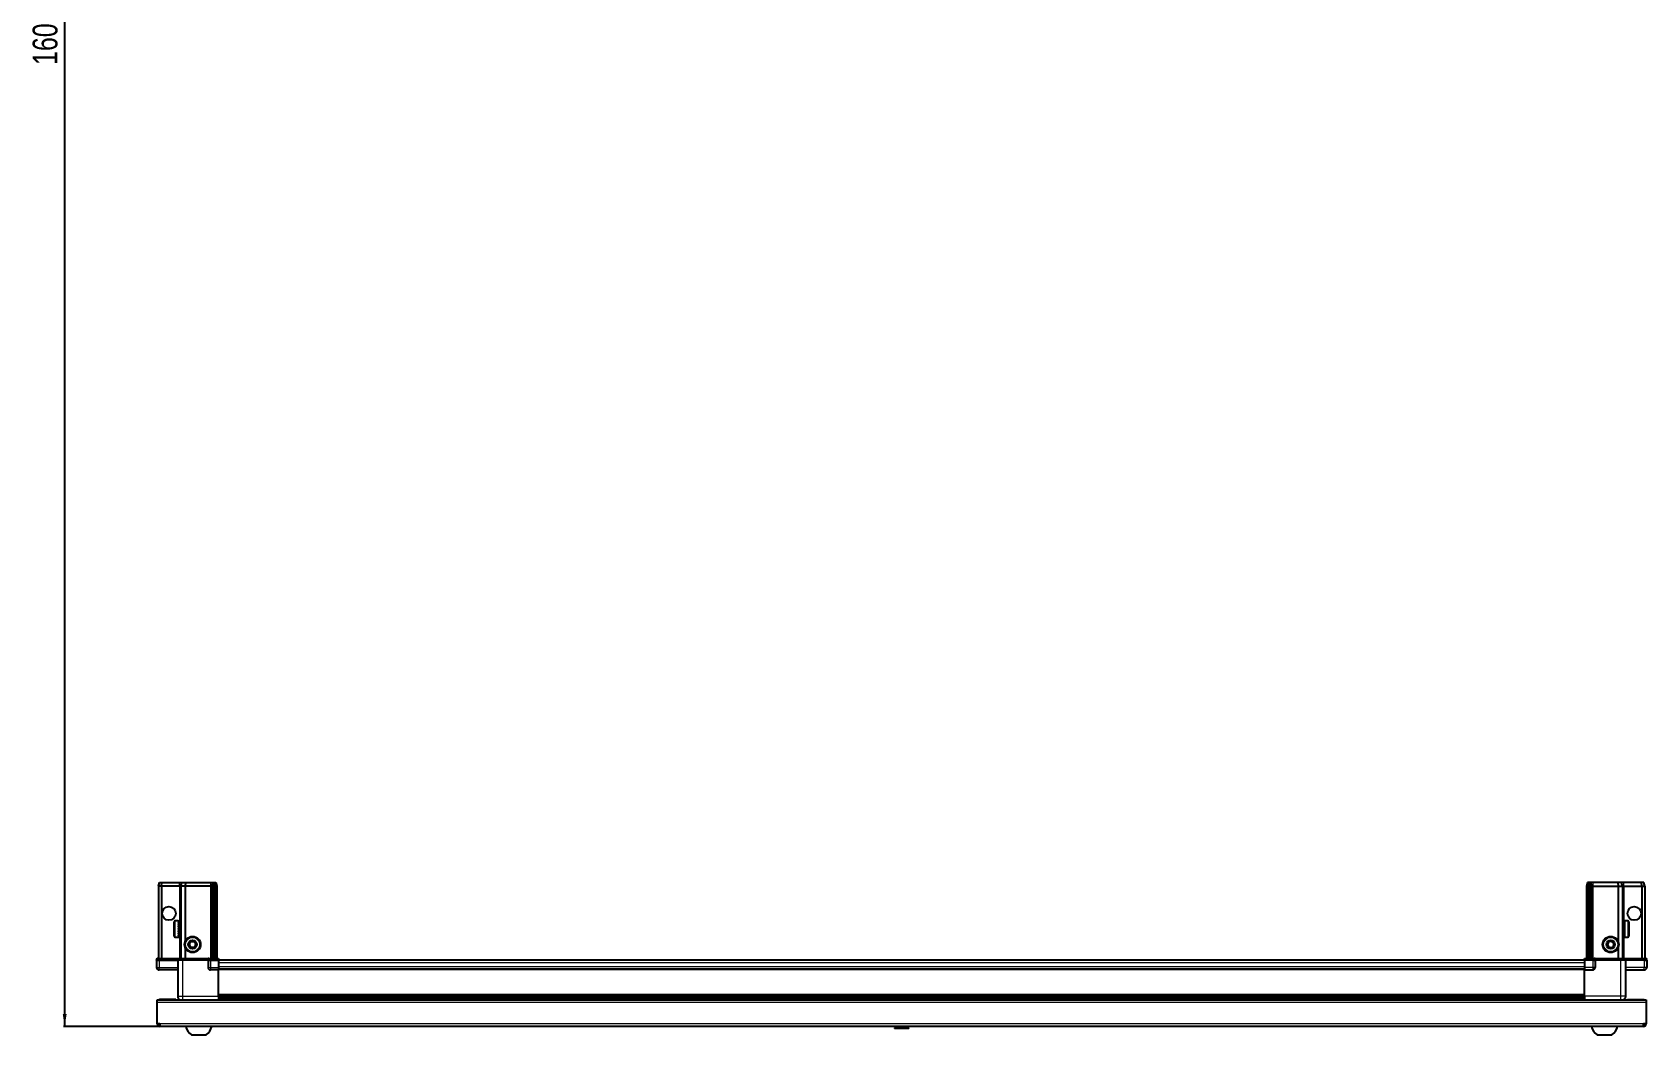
# Model space of a CAD drawing. Header units: millimetres. Extents: x 1315 to 5846, y -1245 to 1862.
# Drawn here: x 1371 to 2671, y -1245 to -438 of the extents above; entities that cross this region are included whole.
import ezdxf

# ---------------------------------------------------------------- set-up
doc = ezdxf.new("R2010")
doc.units = ezdxf.units.MM
doc.layers.add('FORMAT', color=7, linetype='Continuous')
doc.styles.add('SLDTEXTSTYLE0', font='TXT', dxfattribs={"width": 0.75})
doc.dimstyles.new('SLDDIMSTYLE0', dxfattribs={"dimtxt": 20, "dimasz": 10, "dimexe": 0, "dimexo": 0.0625, "dimgap": 5, "dimtad": 2, "dimdec": 1, "dimrnd": 1e-09, "dimzin": 12, "dimdsep": 46, "dimtxsty": 'SLDTEXTSTYLE0', "dimsah": 1, "dimcen": 0.09, "dimadec": 0, "dimazin": 3, "dimtfac": 1, "dimtofl": 0, "dimtmove": 0, "dimatfit": 3, "dimfxl": 0, "dimfrac": 2, "dimtolj": 1, "dimtzin": 12, "dimarcsym": 0})

# ---------------------------------------------------------------- blocks, each defined once
blk = doc.blocks.new('_D_10')
at = {"layer": 'FORMAT'}
for p, q in [((2065, 368.6), (1395.8, 368.6)), ((1396.8, 368.6), (1396.8, -1238.4)), ((1473.4, -1238.4), (1395.8, -1238.4))]:
    blk.add_line(p, q, dxfattribs=at)
for points in [[(1396.8, 368.6), (1395.3, 358.6), (1398.4, 358.6)], [(1396.8, -1238.4), (1398.4, -1228.4), (1395.3, -1228.4)]]:
    blk.add_solid(points, dxfattribs=at)
at = {"layer": 'FORMAT', "insert": (1371, -464.4), "char_height": 20, "attachment_point": 1, "rotation": 90, "style": 'SLDTEXTSTYLE0'}
blk.add_mtext('1607', dxfattribs=at)

msp = doc.modelspace()

# ---------------------------------------------------------------- linework, layer by layer
at = {"color": 7, "linetype": 'Continuous', "lineweight": 25}
for p, q in [((1472.32, -1125.36), (1473.12, -1122.36)), ((1472.32, -1125.36), (1472.32, -1183.66)), ((1474.82, -1125.36), (1472.32, -1125.36)), ((1473.12, -1122.36), (1474.97, -1122.36)), ((1474.82, -1125.36), (1474.97, -1122.36)), ((1474.82, -1125.36), (1474.82, -1183.66)), ((1489.32, -1125.36), (1474.82, -1125.36)), ((1474.97, -1122.36), (1489.32, -1122.36)), ((1489.32, -1122.36), (1491.12, -1122.36)), ((1490.32, -1125.36), (1489.32, -1125.36)), ((1490.32, -1125.36), (1491.12, -1122.36)), ((1493.82, -1125.36), (1490.32, -1125.36)), ((1490.32, -1125.36), (1490.32, -1183.66)), ((1491.12, -1122.36), (1494.15, -1122.36)), ((1494.15, -1122.36), (1493.82, -1125.36)), ((1493.82, -1125.36), (1493.82, -1169.86)), ((1514.32, -1125.36), (1493.82, -1125.36)), ((1494.15, -1122.36), (1514.32, -1122.36)), ((1514.32, -1122.36), (1516.12, -1122.36)), ((1515.32, -1125.36), (1514.32, -1125.36)), ((1516.12, -1122.36), (1515.32, -1125.36)), ((1515.32, -1125.36), (1515.32, -1183.66)), ((1516.32, -1125.36), (1515.32, -1125.36)), ((1516.12, -1122.36), (1516.86, -1122.36)), ((1516.86, -1122.36), (1516.32, -1125.36)), ((1516.32, -1125.36), (1516.32, -1183.66)), ((1517.82, -1125.36), (1516.32, -1125.36)), ((1516.86, -1122.36), (1517.36, -1122.36)), ((1517.36, -1122.36), (1518.52, -1122.36)), ((1517.36, -1122.36), (1517.82, -1125.36)), ((1517.82, -1125.36), (1517.82, -1183.66)), ((1519.32, -1125.36), (1517.82, -1125.36)), ((1518.52, -1122.36), (1519.32, -1125.36)), ((1519.32, -1125.36), (1519.32, -1183.66)), ((2623.12, -1122.36), (2622.32, -1125.36)), ((2622.32, -1125.36), (2623.82, -1125.36)), ((2622.32, -1125.36), (2622.32, -1183.66)), ((2624.28, -1122.36), (2623.12, -1122.36)), ((2624.28, -1122.36), (2623.82, -1125.36)), ((2623.82, -1125.36), (2625.32, -1125.36)), ((2623.82, -1125.36), (2623.82, -1183.66)), ((2624.78, -1122.36), (2624.28, -1122.36)), ((2624.78, -1122.36), (2625.32, -1125.36)), ((2625.52, -1122.36), (2624.78, -1122.36)), ((2625.32, -1125.36), (2626.32, -1125.36)), ((2625.32, -1125.36), (2625.32, -1183.66)), ((2625.52, -1122.36), (2626.32, -1125.36)), ((2627.32, -1122.36), (2625.52, -1122.36)), ((2626.32, -1125.36), (2626.32, -1183.66)), ((2626.32, -1125.36), (2627.32, -1125.36)), ((2647.49, -1122.36), (2627.32, -1122.36)), ((2627.32, -1125.36), (2647.82, -1125.36)), ((2647.49, -1122.36), (2647.82, -1125.36)), ((2650.52, -1122.36), (2647.49, -1122.36)), ((2647.82, -1125.36), (2647.82, -1169.86)), ((2647.82, -1125.36), (2651.32, -1125.36)), ((2651.32, -1125.36), (2650.52, -1122.36)), ((2652.32, -1122.36), (2650.52, -1122.36)), ((2651.32, -1125.36), (2651.32, -1183.66)), ((2651.32, -1125.36), (2652.32, -1125.36)), ((2666.67, -1122.36), (2652.32, -1122.36)), ((2652.32, -1125.36), (2666.82, -1125.36)), ((2666.82, -1125.36), (2666.67, -1122.36)), ((2668.52, -1122.36), (2666.67, -1122.36)), ((2666.82, -1125.36), (2666.82, -1183.66)), ((2666.82, -1125.36), (2669.32, -1125.36)), ((2669.32, -1125.36), (2668.52, -1122.36)), ((2669.32, -1125.36), (2669.32, -1183.66)), ((1485.12, -1165.56), (1485.12, -1154.16)), ((1488.32, -1153.36), (1485.92, -1153.36)), ((1488.32, -1153.36), (1488.32, -1153.37)), ((1488.32, -1153.37), (1488.82, -1153.37)), ((1488.32, -1153.55), (1488.82, -1153.55)), ((1488.32, -1153.55), (1488.32, -1153.77)), ((1488.32, -1153.77), (1488.82, -1153.77)), ((1488.32, -1154.35), (1488.82, -1154.35)), ((1488.32, -1154.35), (1488.32, -1154.77)), ((1488.32, -1154.77), (1488.82, -1154.77)), ((1488.32, -1155.68), (1488.82, -1155.68)), ((1488.32, -1155.68), (1488.32, -1156.27)), ((1488.32, -1156.27), (1488.82, -1156.27)), ((1488.82, -1153.55), (1488.82, -1153.37)), ((1488.82, -1153.77), (1488.82, -1153.55)), ((1488.82, -1154.35), (1488.82, -1153.77)), ((1488.82, -1154.77), (1488.82, -1154.35)), ((1488.82, -1155.68), (1488.82, -1154.77)), ((1488.92, -1155.46), (1488.82, -1155.46)), ((1488.82, -1156.27), (1488.82, -1155.68)), ((1488.82, -1157.42), (1488.82, -1156.27)), ((1488.92, -1164.26), (1488.92, -1155.46)), ((1489.8, -1156.55), (1489.32, -1155.86)), ((1489.32, -1163.86), (1489.32, -1155.86)), ((1490.29, -1155.86), (1489.8, -1156.55)), ((1489.8, -1163.17), (1489.8, -1156.55)), ((1490.32, -1155.86), (1490.29, -1155.86)), ((1490.29, -1163.86), (1490.29, -1155.86)), ((2651.35, -1155.86), (2651.32, -1155.86)), ((2651.84, -1156.55), (2651.35, -1155.86)), ((2651.35, -1155.86), (2651.35, -1163.86)), ((2652.32, -1155.86), (2651.84, -1156.55)), ((2651.84, -1156.55), (2651.84, -1163.17)), ((2652.32, -1155.86), (2652.32, -1163.86)), ((2652.82, -1155.46), (2652.72, -1155.46)), ((2652.72, -1155.46), (2652.72, -1164.26)), ((2655.72, -1153.36), (2652.82, -1153.36)), ((2653.32, -1153.36), (2652.82, -1153.36)), ((2652.82, -1153.36), (2652.82, -1153.41)), ((2652.82, -1153.41), (2652.82, -1153.69)), ((2653.32, -1153.41), (2652.82, -1153.41)), ((2653.32, -1153.69), (2652.82, -1153.69)), ((2652.82, -1153.69), (2652.82, -1153.97)), ((2653.32, -1153.97), (2652.82, -1153.97)), ((2652.82, -1153.97), (2652.82, -1154.63)), ((2653.32, -1154.63), (2652.82, -1154.63)), ((2652.82, -1154.63), (2652.82, -1155.1)), ((2652.82, -1155.1), (2652.82, -1156.08)), ((2653.32, -1155.1), (2652.82, -1155.1)), ((2653.32, -1156.08), (2652.82, -1156.08)), ((2652.82, -1156.08), (2652.82, -1156.7)), ((2652.82, -1156.7), (2652.82, -1157.9)), ((2653.32, -1156.7), (2652.82, -1156.7)), ((2653.32, -1153.41), (2653.32, -1153.36)), ((2653.32, -1153.97), (2653.32, -1153.69)), ((2653.32, -1155.1), (2653.32, -1154.63)), ((2653.32, -1156.7), (2653.32, -1156.08)), ((2656.52, -1154.16), (2656.52, -1165.56)), ((1485.92, -1166.36), (1488.32, -1166.36)), ((1488.32, -1157.42), (1488.82, -1157.42)), ((1488.32, -1157.42), (1488.32, -1158.12)), ((1488.32, -1158.12), (1488.82, -1158.12)), ((1488.32, -1159.41), (1488.82, -1159.41)), ((1488.32, -1159.41), (1488.32, -1160.14)), ((1488.32, -1159.55), (1488.82, -1159.55)), ((1488.32, -1160.05), (1488.82, -1160.05)), ((1488.32, -1160.14), (1488.82, -1160.14)), ((1488.32, -1161.43), (1488.82, -1161.43)), ((1488.32, -1161.43), (1488.32, -1162.14)), ((1488.32, -1162.14), (1488.82, -1162.14)), ((1488.32, -1163.3), (1488.82, -1163.3)), ((1488.32, -1163.3), (1488.32, -1163.91)), ((1488.32, -1163.91), (1488.82, -1163.91)), ((1488.32, -1164.84), (1488.82, -1164.84)), ((1488.32, -1164.84), (1488.32, -1165.28)), ((1488.32, -1165.28), (1488.82, -1165.28)), ((1488.32, -1165.89), (1488.82, -1165.89)), ((1488.32, -1165.89), (1488.32, -1166.12)), ((1488.32, -1166.12), (1488.82, -1166.12)), ((1488.32, -1166.34), (1488.82, -1166.34)), ((1488.32, -1166.34), (1488.32, -1166.36)), ((1488.32, -1166.35), (1488.82, -1166.35)), ((1488.82, -1158.12), (1488.82, -1157.42)), ((1488.82, -1159.41), (1488.82, -1158.12)), ((1488.82, -1159.55), (1488.82, -1159.41)), ((1488.82, -1160.14), (1488.82, -1160.05)), ((1488.82, -1161.43), (1488.82, -1160.14)), ((1488.82, -1162.14), (1488.82, -1161.43)), ((1488.82, -1163.3), (1488.82, -1162.14)), ((1488.82, -1163.91), (1488.82, -1163.3)), ((1488.82, -1164.84), (1488.82, -1163.91)), ((1488.82, -1164.26), (1488.92, -1164.26)), ((1488.82, -1165.28), (1488.82, -1164.84)), ((1488.82, -1165.89), (1488.82, -1165.28)), ((1488.82, -1166.12), (1488.82, -1165.89)), ((1488.82, -1166.34), (1488.82, -1166.12)), ((1488.82, -1166.35), (1488.82, -1166.34)), ((1489.32, -1163.86), (1489.8, -1163.17)), ((1489.8, -1163.17), (1490.29, -1163.86)), ((1490.29, -1163.86), (1490.32, -1163.86)), ((2651.32, -1163.86), (2651.35, -1163.86)), ((2651.35, -1163.86), (2651.84, -1163.17)), ((2651.84, -1163.17), (2652.32, -1163.86)), ((2652.72, -1164.26), (2652.82, -1164.26)), ((2653.32, -1157.9), (2652.82, -1157.9)), ((2652.82, -1157.9), (2652.82, -1158.53)), ((2653.32, -1158.53), (2652.82, -1158.53)), ((2652.82, -1158.61), (2652.82, -1159.91)), ((2653.32, -1158.61), (2652.82, -1158.61)), ((2653.32, -1159.91), (2652.82, -1159.91)), ((2653.32, -1160.39), (2652.82, -1160.39)), ((2652.82, -1160.39), (2652.82, -1160.65)), ((2652.82, -1160.65), (2652.82, -1161.92)), ((2653.32, -1160.65), (2652.82, -1160.65)), ((2653.32, -1161.92), (2652.82, -1161.92)), ((2652.82, -1161.92), (2652.82, -1162.6)), ((2652.82, -1162.6), (2652.82, -1163.72)), ((2653.32, -1162.6), (2652.82, -1162.6)), ((2653.32, -1163.72), (2652.82, -1163.72)), ((2652.82, -1163.72), (2652.82, -1164.29)), ((2652.82, -1164.29), (2652.82, -1165.15)), ((2653.32, -1164.29), (2652.82, -1164.29)), ((2653.32, -1165.15), (2652.82, -1165.15)), ((2652.82, -1165.15), (2652.82, -1165.54)), ((2652.82, -1165.54), (2652.82, -1166.06)), ((2653.32, -1165.54), (2652.82, -1165.54)), ((2653.32, -1166.06), (2652.82, -1166.06)), ((2652.82, -1166.06), (2652.82, -1166.24)), ((2652.82, -1166.24), (2652.82, -1166.36)), ((2653.32, -1166.24), (2652.82, -1166.24)), ((2652.82, -1166.36), (2655.72, -1166.36)), ((2653.32, -1158.61), (2653.32, -1157.9)), ((2653.32, -1160.65), (2653.32, -1159.91)), ((2653.32, -1162.6), (2653.32, -1161.92)), ((2653.32, -1164.29), (2653.32, -1163.72)), ((2653.32, -1165.54), (2653.32, -1165.15)), ((2653.32, -1166.24), (2653.32, -1166.06)), ((1493.82, -1174.86), (1493.82, -1183.66)), ((2647.82, -1174.86), (2647.82, -1183.66)), ((1471.32, -1183.66), (1470.82, -1184.53)), ((1470.82, -1184.86), (1470.82, -1184.53)), ((1470.82, -1184.86), (1472.82, -1184.86)), ((1470.82, -1184.86), (1470.82, -1190.86)), ((1472.82, -1183.66), (1471.32, -1183.66)), ((1472.82, -1183.66), (1487.62, -1183.66)), ((1487.62, -1184.86), (1472.82, -1184.86)), ((1472.82, -1184.86), (1487.62, -1184.86)), ((1487.82, -1192.86), (1472.82, -1192.86)), ((1487.62, -1183.66), (1487.82, -1183.66)), ((1487.82, -1184.86), (1487.62, -1184.86)), ((1487.82, -1184.86), (1487.82, -1183.66)), ((1487.82, -1183.66), (1491.82, -1183.66)), ((1491.82, -1184.86), (1487.82, -1184.86)), ((1487.82, -1184.86), (1487.82, -1213.86)), ((1491.82, -1183.66), (1512.12, -1183.66)), ((1512.12, -1184.86), (1491.82, -1184.86)), ((1512.12, -1183.66), (1512.32, -1183.66)), ((1512.32, -1184.86), (1512.12, -1184.86)), ((1512.32, -1184.86), (1512.32, -1183.66)), ((1513, -1183.66), (1512.32, -1183.66)), ((1512.32, -1184.86), (1514.32, -1184.86)), ((1512.32, -1184.86), (1512.32, -1190.86)), ((1513, -1183.66), (1520.82, -1183.66)), ((1520.82, -1184.53), (1514.32, -1184.53)), ((1520.82, -1184.86), (1514.32, -1184.86)), ((1514.32, -1184.86), (1520.82, -1184.86)), ((1520.82, -1192.86), (1514.32, -1192.86)), ((1520.82, -1183.66), (1520.82, -1184.53)), ((1520.82, -1184.53), (1520.82, -1184.53)), ((1520.82, -1184.86), (1520.82, -1184.53)), ((1520.82, -1184.86), (1520.82, -1184.86)), ((1520.82, -1184.86), (1520.82, -1190.86)), ((2620.82, -1185.01), (1520.82, -1185.01)), ((1520.82, -1190.86), (1520.82, -1192.86)), ((2620.82, -1192.21), (1520.82, -1192.21)), ((1520.82, -1213.86), (1520.82, -1192.86)), ((2620.82, -1184.53), (2620.82, -1183.66)), ((2620.82, -1183.66), (2628.64, -1183.66)), ((2627.32, -1184.53), (2620.82, -1184.53)), ((2620.82, -1184.86), (2620.82, -1184.53)), ((2627.32, -1184.86), (2620.82, -1184.86)), ((2620.82, -1184.86), (2620.82, -1190.86)), ((2620.82, -1190.86), (2620.82, -1192.86)), ((2620.82, -1192.86), (2627.32, -1192.86)), ((2620.82, -1213.86), (2620.82, -1192.86)), ((2627.32, -1184.86), (2629.32, -1184.86)), ((2629.32, -1184.86), (2627.32, -1184.86)), ((2629.32, -1183.66), (2628.64, -1183.66)), ((2629.32, -1184.86), (2629.32, -1183.66)), ((2629.32, -1183.66), (2629.52, -1183.66)), ((2629.52, -1184.86), (2629.32, -1184.86)), ((2629.32, -1184.86), (2629.32, -1190.86)), ((2629.52, -1183.66), (2649.82, -1183.66)), ((2649.82, -1184.86), (2629.52, -1184.86)), ((2649.82, -1183.66), (2653.82, -1183.66)), ((2653.82, -1184.86), (2649.82, -1184.86)), ((2653.82, -1184.86), (2653.82, -1183.66)), ((2653.82, -1183.66), (2654.02, -1183.66)), ((2654.02, -1184.86), (2653.82, -1184.86)), ((2653.82, -1184.86), (2653.82, -1213.86)), ((2653.82, -1192.86), (2668.82, -1192.86)), ((2654.02, -1183.66), (2668.82, -1183.66)), ((2668.82, -1184.86), (2654.02, -1184.86)), ((2670.32, -1183.66), (2668.82, -1183.66)), ((2668.82, -1184.86), (2670.82, -1184.86)), ((2670.82, -1184.53), (2670.32, -1183.66)), ((2670.82, -1184.53), (2670.32, -1183.66)), ((2670.82, -1184.86), (2670.82, -1184.53)), ((2670.82, -1184.86), (2670.82, -1184.53)), ((2670.82, -1184.86), (2670.82, -1184.86)), ((2670.82, -1184.86), (2670.82, -1190.86)), ((1471.32, -1218.96), (1471.32, -1216.86)), ((1471.32, -1216.86), (2670.32, -1216.86)), ((1471.32, -1236.26), (1471.32, -1218.96)), ((1486.32, -1216.76), (1473.42, -1216.76)), ((1486.32, -1216.76), (1486.32, -1216.86)), ((1520.82, -1214.88), (2620.82, -1214.88)), ((1520.82, -1214.92), (2620.82, -1214.92)), ((1544.7, -1216.71), (1520.82, -1216.71)), ((1539.32, -1216.86), (1539.32, -1216.71)), ((1539.36, -1216.86), (1539.36, -1216.71)), ((1539.63, -1216.86), (1539.63, -1216.71)), ((1539.89, -1216.86), (1539.89, -1216.71)), ((1540.54, -1216.86), (1540.54, -1216.71)), ((1541.01, -1216.86), (1541.01, -1216.71)), ((1541.97, -1216.86), (1541.97, -1216.71)), ((1542.59, -1216.86), (1542.59, -1216.71)), ((1543.78, -1216.86), (1543.78, -1216.71)), ((1544.44, -1216.86), (1544.44, -1216.71)), ((1544.49, -1216.86), (1544.49, -1216.71)), ((1545.79, -1216.71), (1544.7, -1216.71)), ((1546.52, -1216.71), (1545.79, -1216.71)), ((1545.79, -1216.86), (1545.79, -1216.71)), ((1545.79, -1216.71), (1545.79, -1216.71)), ((1545.8, -1216.86), (1545.8, -1216.71)), ((1546.3, -1216.86), (1546.3, -1216.71)), ((1546.52, -1216.86), (1546.52, -1216.71)), ((1546.94, -1216.71), (1546.52, -1216.71)), ((1546.52, -1216.71), (1546.52, -1216.71)), ((2594.7, -1216.71), (1546.94, -1216.71)), ((1547.8, -1216.86), (1547.8, -1216.71)), ((1548.49, -1216.86), (1548.49, -1216.71)), ((1549.61, -1216.86), (1549.61, -1216.71)), ((1550.19, -1216.86), (1550.19, -1216.71)), ((1551.06, -1216.86), (1551.06, -1216.71)), ((1551.46, -1216.86), (1551.46, -1216.71)), ((1551.99, -1216.86), (1551.99, -1216.71)), ((1552.18, -1216.86), (1552.18, -1216.71)), ((1552.32, -1216.86), (1552.32, -1216.71)), ((2589.32, -1216.86), (2589.32, -1216.71)), ((2589.49, -1216.86), (2589.49, -1216.71)), ((2589.7, -1216.86), (2589.7, -1216.71)), ((2590.26, -1216.86), (2590.26, -1216.71)), ((2590.68, -1216.86), (2590.68, -1216.71)), ((2591.58, -1216.86), (2591.58, -1216.71)), ((2592.16, -1216.86), (2592.16, -1216.71)), ((2593.31, -1216.86), (2593.31, -1216.71)), ((2594, -1216.86), (2594, -1216.71)), ((2595.28, -1216.71), (2594.7, -1216.71)), ((2595.28, -1216.86), (2595.28, -1216.71)), ((2595.29, -1216.71), (2595.28, -1216.71)), ((2596.02, -1216.71), (2595.29, -1216.71)), ((2595.46, -1216.86), (2595.46, -1216.71)), ((2595.96, -1216.86), (2595.96, -1216.71)), ((2596.02, -1216.86), (2596.02, -1216.71)), ((2596.94, -1216.71), (2596.02, -1216.71)), ((2596.02, -1216.71), (2596.02, -1216.71)), ((2620.82, -1216.71), (2596.94, -1216.71)), ((2597.31, -1216.86), (2597.31, -1216.71)), ((2598.02, -1216.86), (2598.02, -1216.71)), ((2599.19, -1216.86), (2599.19, -1216.71)), ((2599.8, -1216.86), (2599.8, -1216.71)), ((2600.75, -1216.86), (2600.75, -1216.71)), ((2601.19, -1216.86), (2601.19, -1216.71)), ((2601.82, -1216.86), (2601.82, -1216.71)), ((2602.06, -1216.86), (2602.06, -1216.71)), ((2602.3, -1216.86), (2602.3, -1216.71)), ((2602.32, -1216.86), (2602.32, -1216.71)), ((2655.32, -1216.76), (2668.22, -1216.76)), ((2655.32, -1216.76), (2655.32, -1216.86)), ((2670.32, -1216.86), (2670.32, -1218.96)), ((2670.32, -1218.96), (2670.32, -1236.26)), ((1473.42, -1236.26), (1471.32, -1236.26)), ((1473.42, -1236.26), (1473.42, -1238.36)), ((2668.22, -1238.36), (1473.42, -1238.36)), ((1498.82, -1244.96), (1510.82, -1244.96)), ((2066.02, -1238.36), (2065.03, -1239.34)), ((2065.03, -1239.34), (2065.03, -1239.86)), ((2076.6, -1239.34), (2065.03, -1239.34)), ((2076.6, -1239.86), (2065.03, -1239.86)), ((2076.6, -1239.34), (2075.62, -1238.36)), ((2076.6, -1239.86), (2076.6, -1239.34)), ((2630.82, -1244.96), (2642.82, -1244.96)), ((2670.32, -1236.26), (2668.22, -1236.26)), ((2668.22, -1238.36), (2668.22, -1236.26))]:
    msp.add_line(p, q, dxfattribs=at)
at = {"color": 8, "linetype": 'Continuous', "lineweight": 18}
for p, q in [((1489.32, -1125.36), (1489.32, -1122.36)), ((1489.32, -1125.36), (1489.32, -1155.86)), ((1514.32, -1122.36), (1514.32, -1125.36)), ((1514.32, -1125.36), (1514.32, -1183.66)), ((2627.32, -1122.36), (2627.32, -1125.36)), ((2627.32, -1125.36), (2627.32, -1183.66)), ((2652.32, -1125.36), (2652.32, -1122.36)), ((2652.32, -1125.36), (2652.32, -1155.86)), ((1485.92, -1166.36), (1485.92, -1153.36)), ((2655.72, -1153.36), (2655.72, -1166.36)), ((1489.32, -1163.86), (1489.32, -1183.66)), ((2652.32, -1163.86), (2652.32, -1183.66)), ((1470.82, -1190.86), (1472.82, -1190.86)), ((1472.82, -1184.86), (1472.82, -1183.66)), ((1472.82, -1184.86), (1472.82, -1190.86)), ((1472.82, -1190.86), (1487.82, -1190.86)), ((1472.82, -1192.86), (1472.82, -1190.86)), ((1487.62, -1184.86), (1487.62, -1183.66)), ((1491.82, -1184.86), (1491.82, -1183.66)), ((1491.82, -1184.86), (1491.82, -1213.86)), ((1512.12, -1184.86), (1512.12, -1183.66)), ((1512.32, -1190.86), (1514.32, -1190.86)), ((1514.32, -1184.86), (1514.32, -1184.53)), ((1514.32, -1184.86), (1514.32, -1190.86)), ((1514.32, -1190.86), (1520.82, -1190.86)), ((1514.32, -1190.86), (1514.32, -1192.86)), ((1520.82, -1184.86), (1520.82, -1184.53)), ((2620.82, -1187.01), (1520.82, -1187.01)), ((2620.82, -1190.21), (1520.82, -1190.21)), ((2620.82, -1192.86), (1520.82, -1192.86)), ((2627.32, -1190.86), (2620.82, -1190.86)), ((2627.32, -1184.86), (2627.32, -1184.53)), ((2627.32, -1184.86), (2627.32, -1190.86)), ((2629.32, -1190.86), (2627.32, -1190.86)), ((2627.32, -1190.86), (2627.32, -1192.86)), ((2629.52, -1183.66), (2629.52, -1184.86)), ((2649.82, -1184.86), (2649.82, -1183.66)), ((2649.82, -1184.86), (2649.82, -1213.86)), ((2668.82, -1190.86), (2653.82, -1190.86)), ((2654.02, -1183.66), (2654.02, -1184.86)), ((2668.82, -1184.86), (2668.82, -1183.66)), ((2668.82, -1184.86), (2668.82, -1190.86)), ((2668.82, -1192.86), (2668.82, -1190.86)), ((2670.82, -1190.86), (2668.82, -1190.86)), ((2670.32, -1218.96), (1471.32, -1218.96)), ((1473.42, -1216.86), (1473.42, -1216.76)), ((1491.82, -1213.86), (1520.82, -1213.86)), ((1520.82, -1212.26), (2620.82, -1212.26)), ((2620.82, -1213.68), (1520.82, -1213.68)), ((1520.82, -1216.12), (2620.82, -1216.12)), ((2649.82, -1213.86), (2620.82, -1213.86)), ((2668.22, -1216.86), (2668.22, -1216.76)), ((2668.22, -1236.26), (1473.42, -1236.26))]:
    msp.add_line(p, q, dxfattribs=at)
at = {"color": 7, "linetype": 'Continuous', "lineweight": 25, "flags": 128}
for points in [[(1473.42, -1216.76), (1473.01, -1216.8), (1472.78, -1216.86)], [(2668.86, -1216.86), (2668.63, -1216.8), (2668.22, -1216.76)]]:
    msp.add_lwpolyline(points, dxfattribs=at)
at = {"color": 7, "linetype": 'Continuous', "lineweight": 25}
for centre, radius in [((1480.82, -1147.36), 5.5), ((2660.82, -1147.36), 5.5), ((1499.82, -1172.36), 6.5), ((1499.82, -1172.36), 3.46), ((2641.82, -1172.36), 6.5), ((2641.82, -1172.36), 3.46)]:
    msp.add_circle(centre, radius, dxfattribs=at)
at = {"color": 8, "linetype": 'Continuous', "lineweight": 18}
for centre in [(1499.82, -1172.36), (2641.82, -1172.36)]:
    msp.add_circle(centre, 5.7, dxfattribs=at)
at = {"color": 7, "linetype": 'Continuous', "lineweight": 25}
for centre, radius, start, end in [((1485.92, -1154.16), 0.8, 90, 180), ((1489.32, -1155.46), 0.4, 180, 270), ((2652.32, -1155.46), 0.4, 270, 360), ((2655.72, -1154.16), 0.8, 0, 90), ((1485.92, -1165.56), 0.8, 180, 270), ((1489.32, -1164.26), 0.4, 90, 180), ((1499.82, -1172.36), 2.5, 87.37605, 147.37605), ((1499.82, -1172.36), 2.5, 27.37605, 87.37605), ((2641.82, -1172.36), 2.5, 74.67671, 134.67671), ((2641.82, -1172.36), 2.5, 14.67671, 74.67671), ((2652.32, -1164.26), 0.4, 0, 90), ((2655.72, -1165.56), 0.8, 270, 360), ((1499.82, -1172.36), 2.5, 147.37605, 207.37605), ((1499.82, -1172.36), 2.5, 207.37605, 267.37605), ((1499.82, -1172.36), 2.5, 267.37605, 327.37605), ((1499.82, -1172.36), 2.5, 327.37605, 27.37605), ((2641.82, -1172.36), 2.5, 134.67671, 194.67671), ((2641.82, -1172.36), 2.5, 194.67671, 254.67671), ((2641.82, -1172.36), 2.5, 254.67671, 314.67671), ((2641.82, -1172.36), 2.5, 314.67671, 14.67671), ((1472.82, -1190.86), 2, 180, 270), ((1514.32, -1190.86), 2, 180, 270), ((2627.32, -1190.86), 2, 270, 360), ((2668.82, -1190.86), 2, 270, 0), ((1473.42, -1236.26), 2.1, 180, 270), ((1473.42, -1236.26), 0.6, 180, 270), ((1505.84, -1235.34), 11.91, 194.70035, 233.8734), ((1503.8, -1235.34), 11.91, 306.1266, 345.29965), ((2637.84, -1235.34), 11.91, 194.70035, 233.8734), ((2635.8, -1235.34), 11.91, 306.1266, 345.29965), ((2668.22, -1236.26), 0.6, 270, 0), ((2668.22, -1236.26), 2.1, 270, 0)]:
    msp.add_arc(centre, radius, start, end, dxfattribs=at)
for centre, start_param, end_param in [((1514.32, -1181.06), 2.4188584, 3.1415927), ((2627.32, -1181.06), 3.1415927, 3.8643269)]:
    msp.add_ellipse(centre, major_axis=(0, 3.46), ratio=0.5773503, start_param=start_param, end_param=end_param, dxfattribs=at)
for points, knots in [([(1496.94, -1172.23), (1497.21, -1171.79), (1497.73, -1170.98), (1498.25, -1170.17), (1498.49, -1169.8)], [0, 0, 0, 0, 0.5346859, 1, 1, 1, 1]), ([(1498.49, -1169.8), (1499.01, -1169.82), (1499.97, -1169.86), (1500.93, -1169.91), (1501.38, -1169.93)], [0, 0, 0, 0, 0.5346859, 1, 1, 1, 1]), ([(1501.38, -1169.93), (1501.53, -1170.23), (1501.91, -1170.97), (1502.37, -1171.85), (1502.65, -1172.38), (1502.7, -1172.49)], [0, 0, 0, 0, 0.36290056, 0.86687533, 1, 1, 1, 1]), ([(2639.04, -1171.6), (2639.4, -1171.23), (2640.09, -1170.56), (2640.77, -1169.88), (2641.09, -1169.57)], [0, 0, 0, 0, 0.5346859, 1, 1, 1, 1]), ([(2641.09, -1169.57), (2641.59, -1169.7), (2642.52, -1169.96), (2643.44, -1170.21), (2643.87, -1170.33)], [0, 0, 0, 0, 0.5346859, 1, 1, 1, 1]), ([(1498.26, -1174.79), (1498.21, -1174.68), (1497.93, -1174.15), (1497.47, -1173.26), (1497.09, -1172.53), (1496.94, -1172.23)], [0, 0, 0, 0, 0.1331247, 0.6370994, 1, 1, 1, 1]), ([(1501.15, -1174.92), (1500.63, -1174.9), (1499.67, -1174.86), (1498.71, -1174.81), (1498.26, -1174.79)], [0, 0, 0, 0, 0.5346859, 1, 1, 1, 1]), ([(1502.7, -1172.49), (1502.43, -1172.93), (1501.91, -1173.74), (1501.39, -1174.55), (1501.15, -1174.92)], [0, 0, 0, 0, 0.53468586, 1, 1, 1, 1]), ([(2639.77, -1174.39), (2639.68, -1174.06), (2639.47, -1173.26), (2639.22, -1172.3), (2639.07, -1171.72), (2639.04, -1171.6)], [0, 0, 0, 0, 0.3629006, 0.8668753, 1, 1, 1, 1]), ([(2642.55, -1175.15), (2642.05, -1175.02), (2641.12, -1174.76), (2640.2, -1174.51), (2639.77, -1174.39)], [0, 0, 0, 0, 0.5346859, 1, 1, 1, 1]), ([(2644.6, -1173.12), (2644.24, -1173.48), (2643.55, -1174.16), (2642.87, -1174.84), (2642.55, -1175.15)], [0, 0, 0, 0, 0.53468586, 1, 1, 1, 1]), ([(2643.87, -1170.33), (2643.9, -1170.45), (2644.06, -1171.03), (2644.31, -1171.99), (2644.52, -1172.79), (2644.6, -1173.12)], [0, 0, 0, 0, 0.1331247, 0.6370994, 1, 1, 1, 1]), ([(1487.82, -1213.86), (1487.87, -1214.3), (1487.94, -1214.98), (1488.37, -1215.79), (1488.83, -1216.35), (1489.23, -1216.71), (1489.5, -1216.84), (1489.54, -1216.86)], [0, 0, 0, 0, 0.36301846, 0.55843766, 0.75800394, 0.95757021, 1, 1, 1, 1]), ([(1520.82, -1213.86), (1520.82, -1214.26), (1520.82, -1215.05), (1520.82, -1216.06), (1520.82, -1216.69), (1520.82, -1216.85), (1520.82, -1216.86)], [0, 0, 0, 0, 0.3255201, 0.6510403, 0.9765604, 1, 1, 1, 1]), ([(2620.82, -1213.86), (2620.82, -1214.26), (2620.82, -1215.05), (2620.82, -1216.06), (2620.82, -1216.69), (2620.82, -1216.85), (2620.82, -1216.86)], [0, 0, 0, 0, 0.3255201, 0.6510403, 0.9765604, 1, 1, 1, 1]), ([(2653.82, -1213.86), (2653.77, -1214.3), (2653.7, -1214.98), (2653.27, -1215.79), (2652.81, -1216.35), (2652.41, -1216.71), (2652.14, -1216.84), (2652.1, -1216.86)], [0, 0, 0, 0, 0.3630185, 0.5584377, 0.7580039, 0.9575702, 1, 1, 1, 1])]:
    msp.add_open_spline(points, degree=3, knots=knots, dxfattribs=at)
at = {"color": 8, "linetype": 'Continuous', "lineweight": 18}
for points in [[(1487.82, -1213.86), (1487.88, -1213.86), (1488, -1213.86), (1488.93, -1213.86), (1490.25, -1213.86), (1491.3, -1213.86), (1491.82, -1213.86)], [(2653.82, -1213.86), (2653.76, -1213.86), (2653.64, -1213.86), (2652.71, -1213.86), (2651.39, -1213.86), (2650.34, -1213.86), (2649.82, -1213.86)]]:
    msp.add_open_spline(points, degree=3, dxfattribs=at)
for points, knots in [([(1491.82, -1213.86), (1491.82, -1214.3), (1491.82, -1214.98), (1491.82, -1215.79), (1491.82, -1216.35), (1491.82, -1216.71), (1491.82, -1216.84), (1491.82, -1216.86)], [0, 0, 0, 0, 0.3630185, 0.5584377, 0.7580039, 0.9575702, 1, 1, 1, 1]), ([(2649.82, -1213.86), (2649.82, -1214.3), (2649.82, -1214.98), (2649.82, -1215.79), (2649.82, -1216.35), (2649.82, -1216.71), (2649.82, -1216.84), (2649.82, -1216.86)], [0, 0, 0, 0, 0.36301846, 0.55843766, 0.75800394, 0.95757021, 1, 1, 1, 1])]:
    msp.add_open_spline(points, degree=3, knots=knots, dxfattribs=at)

# ---------------------------------------------------------------- dimensions: what is measured, and where the dimension line sits
at = {"layer": 'FORMAT'}
dim = msp.add_linear_dim(base=(1396.82, -1238.36), p1=(2065.03, 368.64), p2=(1473.42, -1238.36), angle=90, dimstyle='SLDDIMSTYLE0', dxfattribs=at)
dim.commit()
dim.dimension.update_dxf_attribs({"geometry": '_D_10', "text_midpoint": (1396.82, -434.86), "dimtype": 160})

doc.saveas('drawing.dxf')
